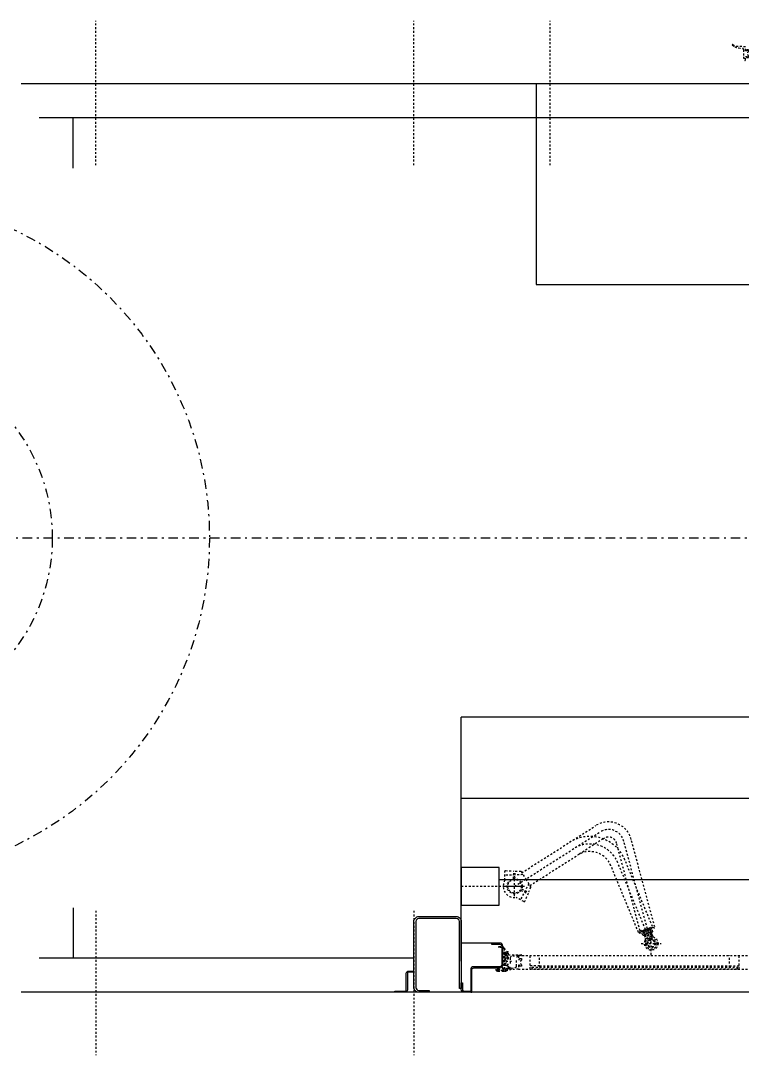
# Model space of a CAD drawing. Header units: millimetres. Extents: x 4061 to 4749, y 69169 to 69366.
# Drawn here: x 4408.4 to 4446.5, y 69170.5 to 69225.1 of the extents above; entities that cross this region are included whole.
import ezdxf

# ---------------------------------------------------------------- set-up
doc = ezdxf.new("R2010")
doc.units = ezdxf.units.MM
doc.header["$LTSCALE"] = 0.1
doc.linetypes.add('DASHDOT', pattern=[1, 0.5, -0.25, 0, -0.25])
doc.layers.get('0').update_dxf_attribs({"color": 6})
doc.layers.add('AXE', color=1, linetype='DASHDOT')
doc.layers.add('Subtire', color=4, linetype='Continuous')

msp = doc.modelspace()

# ---------------------------------------------------------------- linework, layer by layer
msp.add_lwpolyline([(4452.861, 69221.817), (4435.661, 69221.817), (4435.661, 69211.217), (4452.861, 69211.217)], close=True)
at = {"layer": 'AXE'}
for p, q in [((4412.401, 69217.507), (4412.401, 69225.147)), ((4429.201, 69217.507), (4429.201, 69225.147)), ((4436.401, 69217.507), (4436.401, 69225.147)), ((4434.521, 69179.417), (4439.022, 69182.285)), ((4434.896, 69180.131), (4438.807, 69182.622)), ((4439.199, 69181.923), (4437.849, 69181.063)), ((4439.199, 69181.923), (4439.237, 69181.947)), ((4441.739, 69176.397), (4440.294, 69181.79)), ((4441.919, 69177.273), (4440.681, 69181.893)), ((4439.991, 69181.378), (4439.908, 69181.686)), ((4441.146, 69177.066), (4439.991, 69181.378)), ((4435.326, 69179.456), (4437.849, 69181.063)), ((4441.739, 69176.397), (4439.972, 69180.663)), ((4441.803, 69177.289), (4440.342, 69180.816)), ((4434.458, 69179.812), (4434.476, 69180.223)), ((4434.538, 69179.817), (4434.556, 69180.22)), ((4441.064, 69176.983), (4439.603, 69180.51)), ((4434.958, 69180.034), (4434.005, 69179.993)), ((4434.961, 69180.034), (4434.008, 69179.993)), ((4434.521, 69178.887), (4434.521, 69179.947)), ((4435.265, 69179.552), (4434.825, 69178.706)), ((4431.701, 69179.417), (4435.046, 69179.417)), ((4433.999, 69179.417), (4435.049, 69179.417)), ((4434.852, 69179.193), (4435.232, 69179.036)), ((4434.89, 69179.264), (4435.263, 69179.11)), ((4412.401, 69178.127), (4412.401, 69170.487)), ((4429.201, 69178.127), (4429.201, 69170.487)), ((4441.064, 69176.983), (4441.803, 69177.289)), ((4441.101, 69176.998), (4441.123, 69176.943)), ((4441.123, 69176.943), (4441.789, 69177.219)), ((4441.146, 69177.066), (4441.781, 69177.237)), ((4441.184, 69177.077), (4441.2, 69177.019)), ((4441.2, 69177.019), (4441.688, 69177.149)), ((4441.299, 69176.832), (4441.238, 69176.979)), ((4441.36, 69176.886), (4441.319, 69177.04)), ((4441.349, 69177.025), (4441.41, 69176.878)), ((4441.359, 69176.846), (4441.525, 69176.914)), ((4441.427, 69176.732), (4441.377, 69176.853)), ((4441.42, 69176.891), (4441.594, 69176.938)), ((4441.435, 69177.071), (4441.476, 69176.917)), ((4441.474, 69176.77), (4441.44, 69176.897)), ((4441.691, 69176.983), (4441.525, 69176.914)), ((4441.571, 69177.117), (4441.632, 69176.97)), ((4441.679, 69176.961), (4441.594, 69176.938)), ((4441.666, 69177.133), (4441.705, 69176.99)), ((4441.723, 69176.855), (4441.673, 69176.976)), ((4441.768, 69176.985), (4441.679, 69176.961)), ((4441.743, 69177.016), (4441.682, 69177.163)), ((4441.688, 69177.149), (4441.895, 69177.205)), ((4441.705, 69176.99), (4441.708, 69176.979)), ((4441.739, 69175.796), (4441.739, 69176.998)), ((4441.783, 69176.853), (4441.749, 69176.979)), ((4441.766, 69177.274), (4441.789, 69177.219)), ((4441.781, 69177.237), (4441.919, 69177.273)), ((4441.823, 69177.01), (4441.782, 69177.164)), ((4441.88, 69177.263), (4441.895, 69177.205)), ((4441.214, 69176.397), (4442.264, 69176.397)), ((4441.218, 69176.397), (4442.268, 69176.397)), ((4434.72, 69175.756), (4447, 69175.756)), ((4434.72, 69175.756), (4447, 69175.756)), ((4435.34, 69175.036), (4435.34, 69175.756)), ((4435.34, 69175.036), (4435.34, 69175.756)), ((4435.84, 69175.136), (4435.841, 69175.756)), ((4435.84, 69175.136), (4435.841, 69175.756)), ((4445.879, 69175.136), (4445.879, 69175.756)), ((4445.879, 69175.136), (4445.879, 69175.756)), ((4446.38, 69175.036), (4446.38, 69175.756)), ((4446.38, 69175.036), (4446.38, 69175.756)), ((4434.36, 69175.436), (4433.84, 69175.436)), ((4434.36, 69175.436), (4433.84, 69175.436)), ((4435.84, 69175.216), (4435.34, 69175.216)), ((4435.84, 69175.216), (4435.34, 69175.216)), ((4435.84, 69175.216), (4445.879, 69175.216)), ((4435.84, 69175.216), (4445.879, 69175.216)), ((4445.879, 69175.216), (4446.38, 69175.216)), ((4445.879, 69175.216), (4446.38, 69175.216)), ((4433.66, 69175.016), (4433.6, 69175.016)), ((4433.66, 69175.016), (4433.6, 69175.016)), ((4434.72, 69175.036), (4447, 69175.036)), ((4434.72, 69175.036), (4447, 69175.036))]:
    msp.add_line(p, q, dxfattribs=at)
at = {"layer": 'AXE', "ltscale": 10}
msp.add_line((4599.334, 69197.817), (4400.401, 69197.817), dxfattribs=at)
at = {"layer": 'AXE'}
for points in [[(4446.026, 69223.846), (4446.149, 69223.775, 0.103173), (4446.343, 69223.712), (4446.545, 69223.689, -0.381674), (4446.616, 69223.609), (4446.616, 69223.233, 0.180575), (4446.675, 69223.061, 0.634663), (4446.716, 69223.071), (4446.716, 69223.259), (4446.776, 69223.259), (4446.776, 69223.209), (4446.876, 69223.209), (4446.876, 69223.284, -0.480385), (4446.876, 69223.534), (4446.876, 69223.609), (4446.776, 69223.609), (4446.776, 69223.559), (4446.716, 69223.559), (4446.716, 69223.769), (4446.516, 69223.781), (4446.352, 69223.79, -0.115335), (4446.046, 69223.881, 0.996879)], [(4446.029, 69223.846), (4446.152, 69223.775, 0.103173), (4446.346, 69223.712), (4446.548, 69223.689, -0.381674), (4446.619, 69223.609), (4446.619, 69223.233, 0.180575), (4446.678, 69223.061, 0.634663), (4446.719, 69223.071), (4446.719, 69223.259), (4446.779, 69223.259), (4446.779, 69223.209), (4446.879, 69223.209), (4446.879, 69223.284, -0.480385), (4446.879, 69223.534), (4446.879, 69223.609), (4446.779, 69223.609), (4446.779, 69223.559), (4446.719, 69223.559), (4446.719, 69223.769), (4446.519, 69223.781), (4446.355, 69223.79, -0.115335), (4446.049, 69223.881, 0.996879)], [(4433.963, 69174.936, 0.131652), (4434.013, 69174.949), (4434.14, 69175.022, 0.267949), (4434.19, 69175.109), (4434.19, 69175.286), (4434.13, 69175.286), (4434.13, 69175.109, -0.267949), (4434.11, 69175.074), (4434.04, 69175.034, -0.57735), (4434.01, 69175.051), (4434.01, 69175.756), (4434.13, 69175.756), (4434.13, 69175.586), (4434.19, 69175.586), (4434.19, 69175.936, 0.414214), (4434.17, 69175.956), (4434.13, 69175.956), (4434.13, 69175.796), (4434.01, 69175.796), (4434.01, 69175.856), (4434.03, 69175.856), (4434.03, 69175.916), (4433.96, 69175.916), (4433.96, 69175.036, -0.414214), (4433.9, 69174.976), (4433.7, 69174.976, -0.414214), (4433.66, 69175.016), (4433.66, 69175.016), (4433.6, 69175.016), (4433.6, 69174.976, 0.414212), (4433.64, 69174.936), (4433.96, 69174.936)], [(4433.963, 69174.936, 0.131652), (4434.013, 69174.949), (4434.14, 69175.022, 0.267949), (4434.19, 69175.109), (4434.19, 69175.286), (4434.13, 69175.286), (4434.13, 69175.109, -0.267949), (4434.11, 69175.074), (4434.04, 69175.034, -0.57735), (4434.01, 69175.051), (4434.01, 69175.756), (4434.13, 69175.756), (4434.13, 69175.586), (4434.19, 69175.586), (4434.19, 69175.936, 0.414214), (4434.17, 69175.956), (4434.13, 69175.956), (4434.13, 69175.796), (4434.01, 69175.796), (4434.01, 69175.856), (4434.03, 69175.856), (4434.03, 69175.916), (4433.96, 69175.916), (4433.96, 69175.036, -0.414214), (4433.9, 69174.976), (4433.7, 69174.976, -0.414214), (4433.66, 69175.016), (4433.66, 69175.016), (4433.6, 69175.016), (4433.6, 69174.976, 0.414212), (4433.64, 69174.936), (4433.96, 69174.936)], [(4433.686, 69176.236), (4433.841, 69176.236, -0.414214), (4433.961, 69176.116), (4433.961, 69175.036), (4433.901, 69175.036), (4433.901, 69176.116, 0.414214), (4433.841, 69176.176), (4433.686, 69176.176)], [(4433.686, 69176.236), (4433.841, 69176.236, -0.414214), (4433.961, 69176.116), (4433.961, 69175.036), (4433.901, 69175.036), (4433.901, 69176.116, 0.414214), (4433.841, 69176.176), (4433.686, 69176.176)], [(4434.03, 69174.959), (4434.152, 69175.03, -0.103173), (4434.346, 69175.093), (4434.549, 69175.116, 0.381674), (4434.62, 69175.196), (4434.62, 69175.572, -0.180575), (4434.679, 69175.744, -0.634663), (4434.72, 69175.734), (4434.72, 69175.546), (4434.78, 69175.546), (4434.78, 69175.596), (4434.88, 69175.596), (4434.88, 69175.521, 0.480385), (4434.88, 69175.271), (4434.88, 69175.196), (4434.78, 69175.196), (4434.78, 69175.246), (4434.72, 69175.246), (4434.72, 69175.036), (4434.519, 69175.024), (4434.355, 69175.015, 0.115335), (4434.05, 69174.924, -0.996879)], [(4434.03, 69174.959), (4434.152, 69175.03, -0.103173), (4434.346, 69175.093), (4434.549, 69175.116, 0.381674), (4434.62, 69175.196), (4434.62, 69175.572, -0.180575), (4434.679, 69175.744, -0.634663), (4434.72, 69175.734), (4434.72, 69175.546), (4434.78, 69175.546), (4434.78, 69175.596), (4434.88, 69175.596), (4434.88, 69175.521, 0.480385), (4434.88, 69175.271), (4434.88, 69175.196), (4434.78, 69175.196), (4434.78, 69175.246), (4434.72, 69175.246), (4434.72, 69175.036), (4434.519, 69175.024), (4434.355, 69175.015, 0.115335), (4434.05, 69174.924, -0.996879)], [(4434.19, 69175.286), (4434.13, 69175.286), (4434.13, 69175.236), (4434.03, 69175.236), (4434.03, 69175.311, 0.480385), (4434.03, 69175.561), (4434.03, 69175.636), (4434.13, 69175.636), (4434.13, 69175.586), (4434.19, 69175.586), (4434.19, 69175.796), (4434.39, 69175.796), (4434.871, 69175.796, -0.97941), (4434.87, 69175.756), (4434.72, 69175.756), (4434.361, 69175.715, 0.381674), (4434.29, 69175.636), (4434.29, 69175.259, -0.168299), (4434.226, 69175.074, -0.71189), (4434.19, 69175.086)], [(4434.19, 69175.286), (4434.13, 69175.286), (4434.13, 69175.236), (4434.03, 69175.236), (4434.03, 69175.311, 0.480385), (4434.03, 69175.561), (4434.03, 69175.636), (4434.13, 69175.636), (4434.13, 69175.586), (4434.19, 69175.586), (4434.19, 69175.796), (4434.39, 69175.796), (4434.871, 69175.796, -0.97941), (4434.87, 69175.756), (4434.72, 69175.756), (4434.361, 69175.715, 0.381674), (4434.29, 69175.636), (4434.29, 69175.259, -0.168299), (4434.226, 69175.074, -0.71189), (4434.19, 69175.086)]]:
    msp.add_lwpolyline(points, format="xyb", close=True, dxfattribs=at)
for points in [[(4435.232, 69179.036), (4435.064, 69178.63, -0.440011), (4435.009, 69178.61), (4434.601, 69178.823, -0.639522), (4434.016, 69179.741), (4433.996, 69180.201, -0.440011), (4434.038, 69180.242), (4434.476, 69180.223)], [(4434.556, 69180.22), (4434.827, 69180.208, -0.244698), (4434.859, 69180.189), (4435.111, 69179.793), (4435.364, 69179.397, -0.244698), (4435.367, 69179.36), (4435.263, 69179.11)], [(4433.981, 69176.146, 1.085379), (4433.961, 69176.144, 0.117221), (4434.031, 69175.916), (4434.031, 69175.856), (4434.011, 69175.856), (4434.011, 69175.796), (4434.071, 69175.796), (4434.131, 69175.876), (4434.131, 69175.956, -0.232811), (4433.98, 69176.15)], [(4433.981, 69176.146, 1.085379), (4433.961, 69176.144, 0.117221), (4434.031, 69175.916), (4434.031, 69175.856), (4434.011, 69175.856), (4434.011, 69175.796), (4434.071, 69175.796), (4434.131, 69175.876), (4434.131, 69175.956, -0.232811), (4433.98, 69176.15)], [(4433.7, 69174.976, 0.414217), (4433.73, 69175.006), (4433.73, 69175.037), (4433.53, 69175.037), (4433.53, 69175.016, 0.414214), (4433.61, 69174.936), (4433.64, 69174.936)], [(4433.7, 69174.976, 0.414217), (4433.73, 69175.006), (4433.73, 69175.037), (4433.53, 69175.037), (4433.53, 69175.016, 0.414214), (4433.61, 69174.936), (4433.64, 69174.936)]]:
    msp.add_lwpolyline(points, format="xyb", dxfattribs=at)
for points in [[(4441.539, 69176.397), (4441.639, 69176.57), (4441.839, 69176.57), (4441.939, 69176.397), (4441.839, 69176.224), (4441.639, 69176.224)], [(4446.28, 69175.036), (4435.44, 69175.036), (4435.44, 69175.136), (4446.28, 69175.136)], [(4446.28, 69175.036), (4435.44, 69175.036), (4435.44, 69175.136), (4446.28, 69175.136)]]:
    msp.add_lwpolyline(points, close=True, dxfattribs=at)
at = {"layer": 'AXE', "ltscale": 10}
for radius in [18, 9.7]:
    msp.add_circle((4400.401, 69197.817), radius, dxfattribs=at)
at = {"layer": 'AXE'}
for centre, radius in [((4434.521, 69179.417), 0.4), ((4434.521, 69179.417), 0.36), ((4441.739, 69176.397), 0.36), ((4441.739, 69176.397), 0.3), ((4441.739, 69176.397), 0.22), ((4441.739, 69176.397), 0.2)]:
    msp.add_circle(centre, radius, dxfattribs=at)
for centre, radius, start, end in [((4439.477, 69181.571), 1.246, 15, 122.5), ((4439.477, 69181.571), 0.846, 15, 122.5), ((4438.494, 69180.051), 2, 22.5, 122.5), ((4439.477, 69181.571), 0.446, 15, 122.5), ((4438.494, 69180.051), 1.6, 22.5, 122.5), ((4438.494, 69180.051), 1.2, 22.5, 122.5), ((4441.359, 69176.846), 0.18, 93.0288, 131.9712), ((4441.29, 69177.012), 0.18, 273.0288, 311.9712), ((4441.42, 69176.891), 0.18, 85.5288, 124.4712), ((4441.726, 69176.43), 0.705, 102.6936, 122.3064), ((4441.374, 69177.065), 0.18, 265.5288, 304.4712), ((4441.255, 69177.565), 0.705, 282.6936, 302.3064), ((4441.73, 69176.431), 0.705, 95.1936, 114.8064), ((4441.412, 69177.619), 0.705, 275.1936, 292.0887), ((4441.691, 69176.983), 0.18, 93.0288, 131.9712), ((4441.622, 69177.15), 0.18, 273.0288, 311.9712), ((4441.768, 69176.985), 0.18, 116.2086, 124.4712), ((4441.412, 69177.619), 0.705, 292.0887, 294.8064), ((4441.768, 69176.985), 0.18, 85.5288, 116.1805), ((4441.722, 69177.158), 0.18, 265.5288, 304.4712), ((4441.908, 69176.931), 0.2, 202.5, 252.4948), ((4441.976, 69176.905), 0.2, 195, 244.9948), ((4441.243, 69176.656), 0.2, 332.5052, 22.5), ((4441.281, 69176.718), 0.2, 325.0052, 15)]:
    msp.add_arc(centre, radius, start, end, dxfattribs=at)
at = {"layer": 'Subtire'}
for p, q in [((4552.401, 69221.817), (4408.461, 69221.817)), ((4453.201, 69220.017), (4409.401, 69220.017)), ((4411.201, 69217.36), (4411.201, 69220.017)), ((4464.701, 69188.357), (4431.701, 69188.357)), ((4431.701, 69175.457), (4431.701, 69188.357)), ((4464.701, 69184.057), (4431.701, 69184.057)), ((4462.701, 69179.757), (4433.701, 69179.757)), ((4411.201, 69178.274), (4411.201, 69175.617)), ((4433.301, 69176.417), (4431.701, 69176.417)), ((4429.201, 69175.617), (4409.401, 69175.617)), ((4552.401, 69173.817), (4408.461, 69173.817))]:
    msp.add_line(p, q, dxfattribs=at)
msp.add_lwpolyline([(4431.701, 69178.417), (4433.701, 69178.417), (4433.701, 69180.417), (4431.701, 69180.417)], close=True, dxfattribs=at)
for points in [[(4430.001, 69173.817), (4429.461, 69173.817, -0.414214), (4429.201, 69174.077), (4429.201, 69177.557, -0.414214), (4429.461, 69177.817), (4431.441, 69177.817, -0.414214), (4431.701, 69177.557), (4431.701, 69174.017), (4431.601, 69174.017), (4431.601, 69177.557, 0.414214), (4431.441, 69177.717), (4429.461, 69177.717, 0.414214), (4429.301, 69177.557), (4429.301, 69174.077, 0.414214), (4429.461, 69173.917), (4430.001, 69173.917)], [(4433.741, 69175.166), (4432.361, 69175.166, 0.414214), (4432.201, 69175.006), (4432.201, 69173.817), (4432.261, 69173.817), (4432.261, 69175.006, -0.414214), (4432.361, 69175.106), (4433.741, 69175.106, 0.414214), (4433.901, 69175.266), (4433.901, 69176.257, 0.414214), (4433.741, 69176.417), (4433.301, 69176.417), (4433.301, 69176.357), (4433.741, 69176.357, -0.414214), (4433.841, 69176.257), (4433.841, 69175.266, -0.414214)], [(4429.201, 69174.879), (4428.921, 69174.879, 0.414214), (4428.861, 69174.819), (4428.861, 69173.937, -0.414214), (4428.741, 69173.817), (4428.201, 69173.817), (4428.201, 69173.877), (4428.741, 69173.877, 0.414214), (4428.801, 69173.937), (4428.801, 69174.819, -0.414214), (4428.921, 69174.939), (4429.201, 69174.939)]]:
    msp.add_lwpolyline(points, format="xyb", close=True, dxfattribs=at)
at = {"layer": 'Subtire', "elevation": 0}
msp.add_lwpolyline([(4431.861, 69173.817, -0.414214), (4431.701, 69173.977), (4431.701, 69174.318), (4431.761, 69174.318), (4431.761, 69173.977, 0.414214), (4431.861, 69173.877), (4432.201, 69173.877), (4432.201, 69173.817)], format="xyb", close=True, dxfattribs=at)

doc.saveas('drawing.dxf')
